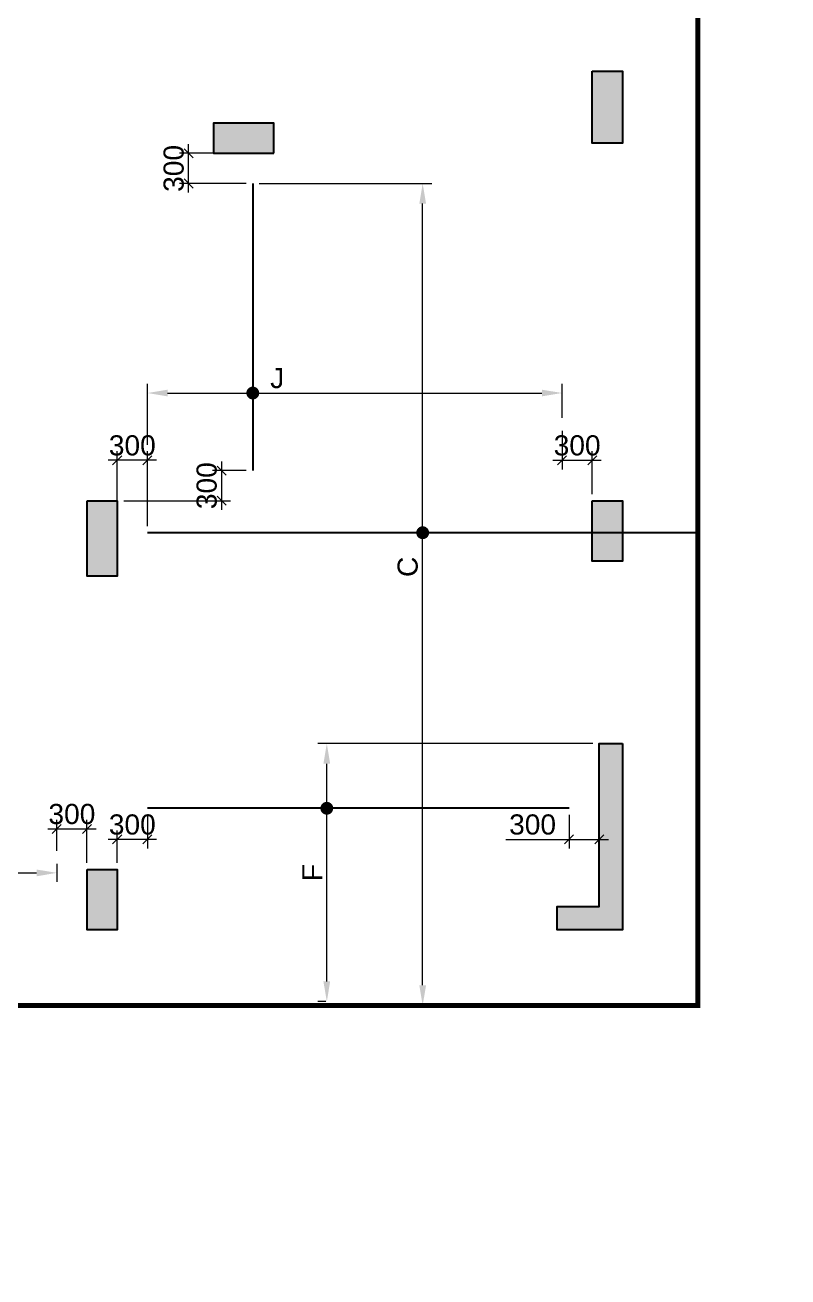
# Model space of a CAD drawing. Header units: millimetres. Extents: x 1123469 to 1883119, y -126924 to 196924.
# Drawn here: x 1582234 to 1589815, y 124283 to 136712 of the extents above; entities that cross this region are included whole.
import ezdxf

# ---------------------------------------------------------------- set-up
doc = ezdxf.new("R2010")
doc.units = ezdxf.units.MM
doc.header["$LTSCALE"] = 500
doc.header["$MEASUREMENT"] = 0
doc.header["$PDMODE"] = 34
doc.linetypes.add('CONTINOUS', pattern=[0])
doc.layers.get('Defpoints').update_dxf_attribs({"lineweight": 0})
for name, color, linetype in [('COL. DIM', 3, 'Continuous'), ('reinf.', 4, 'Continuous'), ('TOWER AREA COLUMN.', 6, 'Continuous')]:
    doc.layers.add(name, color=color, linetype=linetype)
for name, color, linetype, lineweight in [('CUT OUT', 1, 'Continuous', 13), ('dim-M', 1, 'Continuous', 15), ('FOOTING', 1, 'Continuous', 15), ('S - SUNK', 251, 'Continuous', 0), ('TOWER COL HATCH', 253, 'Continuous', 20)]:
    doc.layers.add(name, color=color, linetype=linetype, lineweight=lineweight)
doc.styles.add('3mm', font='arial.ttf')
doc.dimstyles.new('PARAMVEER', dxfattribs={"dimtxt": 200, "dimasz": 100, "dimexe": 0, "dimexo": 25, "dimgap": 10, "dimtad": 1, "dimdec": 0, "dimrnd": 5, "dimzin": 0, "dimdsep": 46, "dimtxsty": '3mm', "dimblk": 'OBLIQUE', "dimcen": 0.09, "dimdle": 75, "dimclrd": 1, "dimclre": 1, "dimclrt": 3, "dimadec": 0, "dimazin": 0, "dimtfac": 1, "dimtdec": 0, "dimtmove": 1, "dimatfit": 3, "dimfxl": 100, "dimtolj": 1, "dimtzin": 0, "dimlwd": 18, "dimlwe": 5, "dimarcsym": 0})

# ---------------------------------------------------------------- blocks, each defined once
blk = doc.blocks.new('3tgra')
at = {"layer": 'TOWER COL HATCH'}
h = blk.add_hatch(color=253, dxfattribs=at)
h.dxf.hatch_style = 1
h.paths.add_polyline_path([(1389731, 73232), (1390031, 73232), (1390031, 72517), (1389731, 72517)])
h = blk.add_hatch(color=253, dxfattribs=at)
h.dxf.hatch_style = 1
h.paths.add_polyline_path([(1386566, 72417), (1386566, 72717), (1385966, 72717), (1385966, 72417)])
h = blk.add_hatch(color=253, dxfattribs=at)
h.dxf.hatch_style = 1
h.paths.add_polyline_path([(1384711, 68967), (1385011, 68967), (1385011, 68217), (1384711, 68217)])
h = blk.add_hatch(color=253, dxfattribs=at)
h.dxf.hatch_style = 1
h.paths.add_polyline_path([(1389731, 68967), (1390031, 68967), (1390031, 68367), (1389731, 68367)])
h = blk.add_hatch(color=253, dxfattribs=at)
h.dxf.hatch_style = 1
h.paths.add_polyline_path([(1390031, 66557), (1390031, 64707), (1389381, 64707), (1389381, 64937), (1389801, 64937), (1389801, 66557)])
h = blk.add_hatch(color=253, dxfattribs=at)
h.dxf.hatch_style = 1
h.paths.add_polyline_path([(1384711, 65307), (1385011, 65307), (1385011, 64707), (1384711, 64707)])
at = {"layer": 'TOWER AREA COLUMN.', "color": 4}
for points in [[(1389731, 73232), (1390031, 73232), (1390031, 72517), (1389731, 72517)], [(1386566, 72417), (1386566, 72717), (1385966, 72717), (1385966, 72417)], [(1384711, 68967), (1385011, 68967), (1385011, 68217), (1384711, 68217)], [(1389731, 68967), (1390031, 68967), (1390031, 68367), (1389731, 68367)], [(1384711, 65307), (1385011, 65307), (1385011, 64707), (1384711, 64707)]]:
    blk.add_lwpolyline(points, close=True, dxfattribs=at)
blk.add_lwpolyline([(1390031, 66557), (1390031, 64707), (1389381, 64707), (1389381, 64937), (1389801, 64937), (1389801, 66557), (1390031, 66557)], dxfattribs=at)
blk = doc.blocks.new('_Oblique')
at = {"color": 0, "linetype": 'ByBlock', "lineweight": -2}
blk.add_line((-0.5, -0.5), (0.5, 0.5), dxfattribs=at)
blk = doc.blocks.new('*D657')
at = {"layer": 'COL. DIM', "color": 1, "linetype": 'CONTINOUS', "lineweight": 5, "ltscale": 10, "transparency": 16777216}
for p, q in [((1582550, 128514), (1582550, 128821)), ((1582850, 128394), (1582850, 128821))]:
    blk.add_line(p, q, dxfattribs=at)
at = {"layer": 'COL. DIM', "color": 1, "lineweight": 18, "ltscale": 10, "transparency": 16777216}
blk.add_line((1582460, 128731), (1582940, 128731), dxfattribs=at)
at = {"layer": 'Defpoints', "color": 0, "ltscale": 10, "transparency": 16777216}
for p in [(1582850, 128731), (1582550, 128449), (1582850, 128329)]:
    blk.add_point(p, dxfattribs=at)
at = {"layer": 'COL. DIM', "color": 1, "lineweight": 18, "ltscale": 10, "transparency": 16777216, "xscale": 90, "yscale": 90, "zscale": 90, "rotation": 180}
blk.add_blockref('_Oblique', (1582550, 128731), dxfattribs=at)
at = {"layer": 'COL. DIM', "color": 1, "lineweight": 18, "ltscale": 10, "transparency": 16777216, "xscale": 90, "yscale": 90, "zscale": 90}
blk.add_blockref('_Oblique', (1582850, 128731), dxfattribs=at)
at = {"layer": 'COL. DIM', "color": 3, "ltscale": 10, "transparency": 16777216, "insert": (1582700, 128878), "char_height": 200, "attachment_point": 5, "style": '3mm'}
blk.add_mtext('\\A1;300', dxfattribs=at)
blk = doc.blocks.new('*D659')
at = {"layer": 'COL. DIM', "color": 1, "linetype": 'CONTINOUS', "lineweight": 5, "ltscale": 10, "transparency": 16777216}
for p, q in [((1587570, 132683), (1587570, 132301)), ((1587870, 132054), (1587870, 132481))]:
    blk.add_line(p, q, dxfattribs=at)
at = {"layer": 'COL. DIM', "color": 1, "lineweight": 18, "ltscale": 10, "transparency": 16777216}
blk.add_line((1587480, 132391), (1587960, 132391), dxfattribs=at)
at = {"layer": 'Defpoints', "color": 0, "ltscale": 10, "transparency": 16777216}
for p in [(1587570, 132748), (1587870, 132391), (1587870, 131989)]:
    blk.add_point(p, dxfattribs=at)
at = {"layer": 'COL. DIM', "color": 1, "lineweight": 18, "ltscale": 10, "transparency": 16777216, "xscale": 90, "yscale": 90, "zscale": 90, "rotation": 180}
blk.add_blockref('_Oblique', (1587570, 132391), dxfattribs=at)
at = {"layer": 'COL. DIM', "color": 1, "lineweight": 18, "ltscale": 10, "transparency": 16777216, "xscale": 90, "yscale": 90, "zscale": 90}
blk.add_blockref('_Oblique', (1587870, 132391), dxfattribs=at)
at = {"layer": 'COL. DIM', "color": 3, "ltscale": 10, "transparency": 16777216, "insert": (1587720, 132538), "char_height": 200, "attachment_point": 5, "style": '3mm'}
blk.add_mtext('\\A1;300', dxfattribs=at)
blk = doc.blocks.new('*D660')
at = {"layer": 'COL. DIM', "color": 1, "linetype": 'CONTINOUS', "lineweight": 5, "ltscale": 10, "transparency": 16777216}
for p, q in [((1584562, 135139), (1586275, 135139)), ((1586176, 126979), (1586095, 126979))]:
    blk.add_line(p, q, dxfattribs=at)
at = {"layer": 'COL. DIM', "color": 1, "lineweight": 18, "ltscale": 10, "transparency": 16777216}
blk.add_line((1586185, 127179), (1586185, 134939), dxfattribs=at)
at = {"layer": 'COL. DIM', "color": 1, "ltscale": 10, "transparency": 16777216}
for points in [[(1586152, 134939), (1586219, 134939), (1586185, 135139)], [(1586152, 127179), (1586219, 127179), (1586185, 126979)]]:
    blk.add_solid(points, dxfattribs=at)
at = {"layer": 'Defpoints', "color": 0, "ltscale": 10, "transparency": 16777216}
for p in [(1584497, 135139), (1586185, 135139), (1586241, 126979)]:
    blk.add_point(p, dxfattribs=at)
at = {"layer": 'COL. DIM', "color": 3, "ltscale": 10, "transparency": 16777216, "insert": (1586037, 131333), "char_height": 200, "attachment_point": 5, "rotation": 90, "style": '3mm'}
blk.add_mtext('\\A1;C', dxfattribs=at)
blk = doc.blocks.new('*D661')
at = {"layer": 'COL. DIM', "color": 1, "lineweight": 18, "ltscale": 10, "transparency": 16777216}
blk.add_line((1583540, 132391), (1583060, 132391), dxfattribs=at)
at = {"layer": 'COL. DIM', "color": 1, "linetype": 'CONTINOUS', "lineweight": 5, "ltscale": 10, "transparency": 16777216}
for p, q in [((1583150, 131684), (1583150, 132481)), ((1583450, 131737), (1583450, 132481))]:
    blk.add_line(p, q, dxfattribs=at)
at = {"layer": 'Defpoints', "color": 0, "ltscale": 10, "transparency": 16777216}
for p in [(1583150, 132391), (1583450, 131672), (1583150, 131619)]:
    blk.add_point(p, dxfattribs=at)
at = {"layer": 'COL. DIM', "color": 1, "lineweight": 18, "ltscale": 10, "transparency": 16777216, "xscale": 90, "yscale": 90, "zscale": 90, "rotation": 180}
blk.add_blockref('_Oblique', (1583150, 132391), dxfattribs=at)
at = {"layer": 'COL. DIM', "color": 1, "lineweight": 18, "ltscale": 10, "transparency": 16777216, "xscale": 90, "yscale": 90, "zscale": 90}
blk.add_blockref('_Oblique', (1583450, 132391), dxfattribs=at)
at = {"layer": 'COL. DIM', "color": 3, "ltscale": 10, "transparency": 16777216, "insert": (1583300, 132538), "char_height": 200, "attachment_point": 5, "style": '3mm'}
blk.add_mtext('\\A1;300', dxfattribs=at)
blk = doc.blocks.new('*D685')
at = {"layer": 'COL. DIM', "color": 1, "linetype": 'CONTINOUS', "lineweight": 5, "ltscale": 10, "transparency": 16777216}
for p, q in [((1579915, 128428), (1579915, 128205)), ((1582550, 128384), (1582550, 128205))]:
    blk.add_line(p, q, dxfattribs=at)
at = {"layer": 'COL. DIM', "color": 1, "lineweight": 18, "ltscale": 10, "transparency": 16777216}
blk.add_line((1580115, 128295), (1582350, 128295), dxfattribs=at)
at = {"layer": 'COL. DIM', "color": 1, "ltscale": 10, "transparency": 16777216}
for points in [[(1580115, 128328), (1580115, 128261), (1579915, 128295)], [(1582350, 128328), (1582350, 128261), (1582550, 128295)]]:
    blk.add_solid(points, dxfattribs=at)
at = {"layer": 'Defpoints', "color": 0, "ltscale": 10, "transparency": 16777216}
for p in [(1579915, 128493), (1582550, 128449), (1582550, 128295)]:
    blk.add_point(p, dxfattribs=at)
at = {"layer": 'COL. DIM', "color": 3, "ltscale": 10, "transparency": 16777216, "insert": (1581217, 128440), "char_height": 200, "width": 21.48, "attachment_point": 5, "style": '3mm'}
blk.add_mtext('\\A1;A', dxfattribs=at)
blk = doc.blocks.new('*D686')
at = {"layer": 'COL. DIM', "color": 1, "lineweight": 18, "ltscale": 10, "transparency": 16777216}
blk.add_line((1583859, 135049), (1583859, 135529), dxfattribs=at)
at = {"layer": 'COL. DIM', "color": 1, "linetype": 'CONTINOUS', "lineweight": 5, "ltscale": 10, "transparency": 16777216}
for p, q in [((1584417, 135439), (1583769, 135439)), ((1584432, 135139), (1583769, 135139))]:
    blk.add_line(p, q, dxfattribs=at)
at = {"layer": 'Defpoints', "color": 0, "ltscale": 10, "transparency": 16777216}
for p in [(1583859, 135439), (1584482, 135439), (1584497, 135139)]:
    blk.add_point(p, dxfattribs=at)
at = {"layer": 'COL. DIM', "color": 1, "lineweight": 18, "ltscale": 10, "transparency": 16777216, "xscale": 90, "yscale": 90, "zscale": 90}
for p, rotation in [((1583859, 135439), 90), ((1583859, 135139), 270)]:
    blk.add_blockref('_Oblique', p, dxfattribs=dict(at, rotation=rotation))
at = {"layer": 'COL. DIM', "color": 3, "ltscale": 10, "transparency": 16777216, "insert": (1583712, 135289), "char_height": 200, "attachment_point": 5, "rotation": 90, "style": '3mm'}
blk.add_mtext('\\A1;300', dxfattribs=at)
blk = doc.blocks.new('*D687')
at = {"layer": 'COL. DIM', "color": 1, "linetype": 'CONTINOUS', "lineweight": 5, "ltscale": 10, "transparency": 16777216}
for p, q in [((1583450, 132546), (1583450, 133149)), ((1587570, 132813), (1587570, 133149))]:
    blk.add_line(p, q, dxfattribs=at)
at = {"layer": 'COL. DIM', "color": 1, "lineweight": 18, "ltscale": 10, "transparency": 16777216}
blk.add_line((1583650, 133059), (1587370, 133059), dxfattribs=at)
at = {"layer": 'COL. DIM', "color": 1, "ltscale": 10, "transparency": 16777216}
for points in [[(1583650, 133092), (1583650, 133026), (1583450, 133059)], [(1587370, 133092), (1587370, 133026), (1587570, 133059)]]:
    blk.add_solid(points, dxfattribs=at)
at = {"layer": 'Defpoints', "color": 0, "ltscale": 10, "transparency": 16777216}
for p in [(1587570, 133059), (1587570, 132748), (1583450, 132481)]:
    blk.add_point(p, dxfattribs=at)
at = {"layer": 'COL. DIM', "color": 3, "ltscale": 10, "transparency": 16777216, "insert": (1584740, 133206), "char_height": 200, "width": 21.48, "attachment_point": 5, "style": '3mm'}
blk.add_mtext('\\A1;J', dxfattribs=at)
blk = doc.blocks.new('*D850')
at = {"layer": 'COL. DIM', "color": 1, "lineweight": 18, "ltscale": 10, "transparency": 16777216}
blk.add_line((1584187, 132379), (1584187, 131899), dxfattribs=at)
at = {"layer": 'COL. DIM', "color": 1, "linetype": 'CONTINOUS', "lineweight": 5, "ltscale": 10, "transparency": 16777216}
for p, q in [((1584432, 132289), (1584097, 132289)), ((1583215, 131989), (1584277, 131989))]:
    blk.add_line(p, q, dxfattribs=at)
at = {"layer": 'Defpoints', "color": 0, "ltscale": 10, "transparency": 16777216}
for p in [(1584497, 132289), (1583150, 131989), (1584187, 131989)]:
    blk.add_point(p, dxfattribs=at)
at = {"layer": 'COL. DIM', "color": 1, "lineweight": 18, "ltscale": 10, "transparency": 16777216, "xscale": 90, "yscale": 90, "zscale": 90}
for p, rotation in [((1584187, 132289), 90), ((1584187, 131989), 270)]:
    blk.add_blockref('_Oblique', p, dxfattribs=dict(at, rotation=rotation))
at = {"layer": 'COL. DIM', "color": 3, "ltscale": 10, "transparency": 16777216, "insert": (1584040, 132139), "char_height": 200, "attachment_point": 5, "rotation": 90, "style": '3mm'}
blk.add_mtext('\\A1;300', dxfattribs=at)
blk = doc.blocks.new('*D1899')
at = {"layer": 'COL. DIM', "color": 1, "linetype": 'CONTINOUS', "lineweight": 5, "ltscale": 10, "transparency": 16777216}
for p, q in [((1587640, 128871), (1587640, 128537)), ((1587940, 128871), (1587940, 128537))]:
    blk.add_line(p, q, dxfattribs=at)
at = {"layer": 'COL. DIM', "color": 1, "lineweight": 18, "ltscale": 10, "transparency": 16777216}
for p, q in [((1587011, 128627), (1587640, 128627)), ((1587550, 128627), (1588030, 128627))]:
    blk.add_line(p, q, dxfattribs=at)
at = {"layer": 'Defpoints', "color": 0, "ltscale": 10, "transparency": 16777216}
for p in [(1587640, 128936), (1587940, 128936), (1587940, 128627)]:
    blk.add_point(p, dxfattribs=at)
at = {"layer": 'COL. DIM', "color": 1, "lineweight": 18, "ltscale": 10, "transparency": 16777216, "xscale": 90, "yscale": 90, "zscale": 90, "rotation": 180}
blk.add_blockref('_Oblique', (1587640, 128627), dxfattribs=at)
at = {"layer": 'COL. DIM', "color": 1, "lineweight": 18, "ltscale": 10, "transparency": 16777216, "xscale": 90, "yscale": 90, "zscale": 90}
blk.add_blockref('_Oblique', (1587940, 128627), dxfattribs=at)
at = {"layer": 'COL. DIM', "color": 3, "ltscale": 10, "transparency": 16777216, "insert": (1587277, 128774), "char_height": 200, "attachment_point": 5, "style": '3mm'}
blk.add_mtext('\\A1;300', dxfattribs=at)
blk = doc.blocks.new('*D1900')
at = {"layer": 'COL. DIM', "color": 1, "linetype": 'CONTINOUS', "lineweight": 5, "ltscale": 10, "transparency": 16777216}
for p, q in [((1583450, 128871), (1583450, 128537)), ((1583150, 128394), (1583150, 128717))]:
    blk.add_line(p, q, dxfattribs=at)
at = {"layer": 'COL. DIM', "color": 1, "lineweight": 18, "ltscale": 10, "transparency": 16777216}
blk.add_line((1583540, 128627), (1583060, 128627), dxfattribs=at)
at = {"layer": 'Defpoints', "color": 0, "ltscale": 10, "transparency": 16777216}
for p in [(1583450, 128936), (1583150, 128627), (1583150, 128329)]:
    blk.add_point(p, dxfattribs=at)
at = {"layer": 'COL. DIM', "color": 1, "lineweight": 18, "ltscale": 10, "transparency": 16777216, "xscale": 90, "yscale": 90, "zscale": 90, "rotation": 180}
blk.add_blockref('_Oblique', (1583150, 128627), dxfattribs=at)
at = {"layer": 'COL. DIM', "color": 1, "lineweight": 18, "ltscale": 10, "transparency": 16777216, "xscale": 90, "yscale": 90, "zscale": 90}
blk.add_blockref('_Oblique', (1583450, 128627), dxfattribs=at)
at = {"layer": 'COL. DIM', "color": 3, "ltscale": 10, "transparency": 16777216, "insert": (1583300, 128774), "char_height": 200, "attachment_point": 5, "style": '3mm'}
blk.add_mtext('\\A1;300', dxfattribs=at)
blk = doc.blocks.new('*D1898')
at = {"layer": 'COL. DIM', "color": 1, "linetype": 'CONTINOUS', "lineweight": 5, "ltscale": 10, "transparency": 16777216}
for p, q in [((1587875, 129579), (1585143, 129579)), ((1585224, 127017), (1585143, 127017))]:
    blk.add_line(p, q, dxfattribs=at)
at = {"layer": 'COL. DIM', "color": 1, "lineweight": 18, "ltscale": 10, "transparency": 16777216}
blk.add_line((1585233, 127217), (1585233, 129379), dxfattribs=at)
at = {"layer": 'COL. DIM', "color": 1, "ltscale": 10, "transparency": 16777216}
for points in [[(1585199, 129379), (1585266, 129379), (1585233, 129579)], [(1585199, 127217), (1585266, 127217), (1585233, 127017)]]:
    blk.add_solid(points, dxfattribs=at)
at = {"layer": 'Defpoints', "color": 0, "ltscale": 10, "transparency": 16777216}
for p in [(1585233, 129579), (1587940, 129579), (1585289, 127017)]:
    blk.add_point(p, dxfattribs=at)
at = {"layer": 'COL. DIM', "color": 3, "ltscale": 10, "transparency": 16777216, "insert": (1585088, 128298), "char_height": 200, "attachment_point": 5, "rotation": 90, "style": '3mm'}
blk.add_mtext('\\A1;F', dxfattribs=at)
blk = doc.blocks.new('*D2624')
at = {"layer": 'COL. DIM', "color": 1, "linetype": 'CONTINOUS', "lineweight": 5, "ltscale": 10, "transparency": 16777216}
for p, q in [((1726903, 142855), (1726903, 142349)), ((1727203, 141672), (1727203, 142529))]:
    blk.add_line(p, q, dxfattribs=at)
at = {"layer": 'COL. DIM', "color": 1, "lineweight": 18, "ltscale": 10, "transparency": 16777216}
blk.add_line((1726813, 142439), (1727293, 142439), dxfattribs=at)
at = {"layer": 'Defpoints', "color": 0, "ltscale": 10, "transparency": 16777216}
for p in [(1726903, 142920), (1727203, 142439), (1727203, 141607), (1405056, 139394), (1364891, 126979), (1364891, 124333)]:
    blk.add_point(p, dxfattribs=at)
at = {"layer": 'S - SUNK', "color": 1, "lineweight": 18, "ltscale": 10, "transparency": 16777216}
blk.add_line((1405131, 124333), (1364816, 124333), dxfattribs=at)
at = {"layer": 'S - SUNK', "color": 1, "lineweight": 5, "ltscale": 10, "transparency": 16777216}
for p, q in [((1364891, 124333), (1364891, 124333)), ((1405056, 124333), (1405056, 124333))]:
    blk.add_line(p, q, dxfattribs=at)
at = {"layer": 'COL. DIM', "color": 1, "lineweight": 18, "ltscale": 10, "transparency": 16777216, "xscale": 90, "yscale": 90, "zscale": 90, "rotation": 180}
blk.add_blockref('_Oblique', (1726903, 142439), dxfattribs=at)
at = {"layer": 'COL. DIM', "color": 1, "lineweight": 18, "ltscale": 10, "transparency": 16777216, "xscale": 90, "yscale": 90, "zscale": 90}
blk.add_blockref('_Oblique', (1727203, 142439), dxfattribs=at)
at = {"layer": 'S - SUNK', "color": 1, "lineweight": 18, "ltscale": 10, "transparency": 16777216, "xscale": 100, "yscale": 100, "zscale": 100, "rotation": 180}
blk.add_blockref('_Oblique', (1364891, 124333), dxfattribs=at)
at = {"layer": 'S - SUNK', "color": 1, "lineweight": 18, "ltscale": 10, "transparency": 16777216, "xscale": 100, "yscale": 100, "zscale": 100}
blk.add_blockref('_Oblique', (1405056, 124333), dxfattribs=at)
at = {"layer": 'COL. DIM', "color": 3, "ltscale": 10, "transparency": 16777216, "insert": (1727053, 142587), "char_height": 200, "attachment_point": 5, "style": '3mm'}
blk.add_mtext('\\A1;300', dxfattribs=at)
at = {"layer": 'S - SUNK', "color": 3, "ltscale": 10, "transparency": 16777216, "insert": (1384973, 124445), "char_height": 200, "attachment_point": 5, "style": '3mm'}
blk.add_mtext('\\A1;40165', dxfattribs=at)
blk = doc.blocks.new('*D2625')
at = {"layer": 'COL. DIM', "color": 1, "lineweight": 18, "ltscale": 10, "transparency": 16777216}
blk.add_line((1725456, 141997), (1725456, 141517), dxfattribs=at)
at = {"layer": 'COL. DIM', "color": 1, "linetype": 'CONTINOUS', "lineweight": 5, "ltscale": 10, "transparency": 16777216}
for p, q in [((1725012, 141907), (1725546, 141907)), ((1724393, 141607), (1725546, 141607))]:
    blk.add_line(p, q, dxfattribs=at)
at = {"layer": 'Defpoints', "color": 0, "ltscale": 10, "transparency": 16777216}
for p in [(1358872, 158914), (1431761, 158914), (1724947, 141907), (1724328, 141607), (1725456, 141607), (1442851, 126979)]:
    blk.add_point(p, dxfattribs=at)
at = {"layer": 'S - SUNK', "color": 1, "lineweight": 18, "ltscale": 10, "transparency": 16777216}
blk.add_line((1358872, 126904), (1358872, 158989), dxfattribs=at)
at = {"layer": 'S - SUNK', "color": 1, "lineweight": 5, "ltscale": 10, "transparency": 16777216}
for p, q in [((1358872, 158914), (1358872, 158914)), ((1358872, 126979), (1358872, 126979))]:
    blk.add_line(p, q, dxfattribs=at)
at = {"layer": 'COL. DIM', "color": 1, "lineweight": 18, "ltscale": 10, "transparency": 16777216, "xscale": 90, "yscale": 90, "zscale": 90}
for p, rotation in [((1725456, 141907), 90), ((1725456, 141607), 270)]:
    blk.add_blockref('_Oblique', p, dxfattribs=dict(at, rotation=rotation))
at = {"layer": 'S - SUNK', "color": 1, "lineweight": 18, "ltscale": 10, "transparency": 16777216, "xscale": 100, "yscale": 100, "zscale": 100}
for p, rotation in [((1358872, 158914), 90), ((1358872, 126979), 270)]:
    blk.add_blockref('_Oblique', p, dxfattribs=dict(at, rotation=rotation))
at = {"layer": 'COL. DIM', "color": 3, "ltscale": 10, "transparency": 16777216, "insert": (1725308, 141757), "char_height": 200, "attachment_point": 5, "rotation": 90, "style": '3mm'}
blk.add_mtext('\\A1;300', dxfattribs=at)
at = {"layer": 'S - SUNK', "color": 3, "ltscale": 10, "transparency": 16777216, "insert": (1358760, 142947), "char_height": 200, "attachment_point": 5, "rotation": 90, "style": '3mm'}
blk.add_mtext('\\A1;31935', dxfattribs=at)
blk = doc.blocks.new('*D3556')
at = {"layer": 'COL. DIM', "color": 1, "lineweight": 18, "ltscale": 10, "transparency": 16777216}
blk.add_line((1817174, 134748), (1817174, 133598), dxfattribs=at)
at = {"layer": 'COL. DIM', "color": 1, "linetype": 'CONTINOUS', "lineweight": 5, "ltscale": 10, "transparency": 16777216}
for p, q in [((1817864, 134658), (1817084, 134658)), ((1816402, 133688), (1817264, 133688))]:
    blk.add_line(p, q, dxfattribs=at)
at = {"layer": 'Defpoints', "color": 0, "ltscale": 10, "transparency": 16777216}
for p in [(1417088, 156599), (1417241, 156599), (1417241, 155194), (1817929, 134658), (1816337, 133688), (1817174, 133688)]:
    blk.add_point(p, dxfattribs=at)
at = {"layer": 'S - SUNK', "color": 1, "lineweight": 18, "ltscale": 10, "transparency": 16777216}
blk.add_line((1417088, 155119), (1417088, 156674), dxfattribs=at)
at = {"layer": 'S - SUNK', "color": 1, "lineweight": 5, "ltscale": 10, "transparency": 16777216}
for p, q in [((1417088, 156599), (1417088, 156599)), ((1417088, 155194), (1417088, 155194))]:
    blk.add_line(p, q, dxfattribs=at)
at = {"layer": 'COL. DIM', "color": 1, "lineweight": 18, "ltscale": 10, "transparency": 16777216, "xscale": 90, "yscale": 90, "zscale": 90}
for p, rotation in [((1817174, 134658), 90), ((1817174, 133688), 270)]:
    blk.add_blockref('_Oblique', p, dxfattribs=dict(at, rotation=rotation))
at = {"layer": 'S - SUNK', "color": 1, "lineweight": 18, "ltscale": 10, "transparency": 16777216, "xscale": 100, "yscale": 100, "zscale": 100}
for p, rotation in [((1417088, 156599), 90), ((1417088, 155194), 270)]:
    blk.add_blockref('_Oblique', p, dxfattribs=dict(at, rotation=rotation))
at = {"layer": 'COL. DIM', "color": 3, "ltscale": 10, "transparency": 16777216, "insert": (1817027, 134173), "char_height": 200, "attachment_point": 5, "rotation": 90, "style": '3mm'}
blk.add_mtext('\\A1;970', dxfattribs=at)
at = {"layer": 'S - SUNK', "color": 3, "ltscale": 10, "transparency": 16777216, "insert": (1416976, 155897), "char_height": 200, "attachment_point": 5, "rotation": 90, "style": '3mm'}
blk.add_mtext('\\A1;1405', dxfattribs=at)

msp = doc.modelspace()

# ---------------------------------------------------------------- linework, layer by layer
at = {"layer": 'dim-M', "color": 4, "ltscale": 10, "const_width": 63.8}
for points in [[(1584465.5, 133059, 1), (1584529.2, 133059, 1)], [(1586217.1, 131671.9, 1), (1586153.3, 131671.9, 1)], [(1585264.5, 128936, 1), (1585200.8, 128936, 1)]]:
    msp.add_lwpolyline(points, format="xyb", close=True, dxfattribs=at)
at = {"layer": 'FOOTING', "color": 3, "ltscale": 10, "const_width": 50}
msp.add_lwpolyline([(1615100, 139394.2), (1588920, 139394.2), (1588920, 126979.3), (1580365, 126979.3), (1580365, 126464.3), (1571585, 126464.3), (1571585, 126979.3), (1563030, 126979.3), (1563030, 148629.4), (1574119.9, 148629.4), (1574119.9, 158914.1), (1582994.9, 158914.1), (1582994.9, 157414.1), (1586944.9, 157414.1), (1586944.9, 156599.2), (1588640, 156599.2), (1588640, 155194.2), (1615380, 155194.2)], dxfattribs=at)
at = {"layer": 'reinf.', "color": 4, "ltscale": 10}
msp.add_line((1584497.4, 135139.3), (1584497.4, 132289.3), dxfattribs=at)
at = {"layer": 'reinf.', "color": 4, "ltscale": 1.4}
for p, q in [((1588920, 131671.9), (1583450, 131671.9)), ((1587640, 128936), (1583450.1, 128936))]:
    msp.add_line(p, q, dxfattribs=at)

# ---------------------------------------------------------------- block references
at = {"layer": 'CUT OUT', "color": 4}
msp.add_blockref('3tgra', (198139.3, 63022.5), dxfattribs=at)

# ---------------------------------------------------------------- dimensions: what is measured, and where the dimension line sits
at = {"layer": 'COL. DIM', "color": 6, "ltscale": 10}
for base, p1, p2, angle, picture, middle in [((1725455.6, 141607.5), (1724947.2, 141907.5), (1724328.3, 141607.5), 90, '*D2625', (1725455.6, 141757.5)), ((1583859.4, 135439.3), (1584497.4, 135139.3), (1584481.7, 135439.3), 270, '*D686', (1583859.4, 135289.3)), ((1587870, 132391.2), (1587570, 132747.8), (1587870, 131989.3), 0, '*D659', (1587720, 132391.2)), ((1583150, 132391.2), (1583450, 131671.9), (1583150, 131619.3), 180, '*D661', (1583300, 132391.2)), ((1584187, 131989.3), (1584497.4, 132289.3), (1583150, 131989.3), 90, '*D850', (1584187, 132139.3)), ((1582850, 128731.2), (1582550, 128449), (1582850, 128329.3), 0, '*D657', (1582700, 128731.2)), ((1583150.1, 128626.7), (1583450.1, 128936), (1583150.1, 128329.3), 180, '*D1900', (1583300.1, 128626.7)), ((1587940, 128626.7), (1587640, 128936), (1587940, 128936), 0, '*D1899', (1587276.7, 128550.7))]:
    dim = msp.add_linear_dim(base=base, p1=p1, p2=p2, angle=angle, dimstyle='PARAMVEER', override={"dimasz": 90, "dimexe": 90, "dimexo": 65, "dimgap": 45, "dimpost": '\\X', "dimdle": 90, "dimfxl": 0.18, "dimarcsym": 1}, dxfattribs=at)
    dim.commit()
    dim.dimension.update_dxf_attribs({"geometry": picture, "text_midpoint": middle, "dimtype": 160})
dim = msp.add_linear_dim(base=(1817173.9, 133687.8), p1=(1817928.7, 134657.8), p2=(1816337.2, 133687.8), angle=90, dimstyle='PARAMVEER', override={"dimasz": 90, "dimexe": 90, "dimexo": 65, "dimgap": 45, "dimpost": '\\X', "dimdle": 90, "dimfxl": 0.18, "dimarcsym": 1}, dxfattribs=at)
dim.commit()
dim.dimension.update_dxf_attribs({"geometry": '*D3556', "text_midpoint": (1817026.8, 134172.8)})
dim = msp.add_linear_dim(base=(1727203.3, 142439.5), p1=(1726903.3, 142920.3), p2=(1727203.3, 141607.5), dimstyle='PARAMVEER', override={"dimasz": 90, "dimexe": 90, "dimexo": 65, "dimgap": 45, "dimpost": '\\X', "dimdle": 90, "dimfxl": 0.18, "dimarcsym": 1}, dxfattribs=at)
dim.commit()
dim.dimension.update_dxf_attribs({"geometry": '*D2624', "text_midpoint": (1727053.3, 142439.5), "dimtype": 160})
for base, p1, p2, text, picture, middle in [((1586185.2, 135139.3), (1586241.2, 126979.3), (1584497.4, 135139.3), 'C', '*D660', (1586185.2, 131333.2)), ((1585232.6, 129579.3), (1585288.6, 127017), (1587940, 129579.3), 'F', '*D1898', (1585232.6, 128298.1))]:
    dim = msp.add_linear_dim(base=base, p1=p1, p2=p2, angle=270, text=text, dimstyle='PARAMVEER', override={"dimasz": 200, "dimexe": 90, "dimexo": 65, "dimgap": 45, "dimpost": '\\X', "dimsah": 1, "dimdle": 90, "dimfxl": 0.18, "dimarcsym": 1}, dxfattribs=at)
    dim.commit()
    dim.dimension.update_dxf_attribs({"geometry": picture, "text_midpoint": middle, "dimtype": 160})
for base, p1, p2, text, picture, middle in [((1587570, 133059), (1583450, 132481.2), (1587570, 132747.8), 'J', '*D687', (1584739.8, 133059)), ((1582550, 128294.5), (1579915, 128492.6), (1582550, 128449), 'A', '*D685', (1581217.5, 128294.5))]:
    dim = msp.add_linear_dim(base=base, p1=p1, p2=p2, text=text, dimstyle='PARAMVEER', override={"dimasz": 200, "dimexe": 90, "dimexo": 65, "dimgap": 45, "dimpost": '\\X', "dimsah": 1, "dimdle": 90, "dimfxl": 0.18, "dimarcsym": 1}, dxfattribs=at)
    dim.commit()
    dim.dimension.update_dxf_attribs({"geometry": picture, "text_midpoint": middle, "dimtype": 160})
at = {"layer": 'S - SUNK', "color": 4, "ltscale": 10}
for base, p1, p2, picture, middle in [((1358872.1, 158914.1), (1442850.6, 126979.3), (1431760.6, 158914.1), '*D2625', (1358759.9, 142946.7)), ((1417087.7, 156599.2), (1417240.6, 155194.2), (1417240.6, 156599.2), '*D3556', (1416975.6, 155896.7))]:
    dim = msp.add_linear_dim(base=base, p1=p1, p2=p2, angle=90, dimstyle='PARAMVEER', override={"dimpost": '\\X', "dimfxl": 0.15, "dimfxlon": 1, "dimarcsym": 1}, dxfattribs=at)
    dim.commit()
    dim.dimension.update_dxf_attribs({"geometry": picture, "text_midpoint": middle})
dim = msp.add_linear_dim(base=(1364890.6, 124332.9), p1=(1405055.6, 139394.2), p2=(1364890.6, 126979.3), dimstyle='PARAMVEER', override={"dimpost": '\\X', "dimfxl": 0.15, "dimfxlon": 1, "dimarcsym": 1}, dxfattribs=at)
dim.commit()
dim.dimension.update_dxf_attribs({"geometry": '*D2624', "text_midpoint": (1384973.1, 124445)})

doc.saveas('drawing.dxf')
